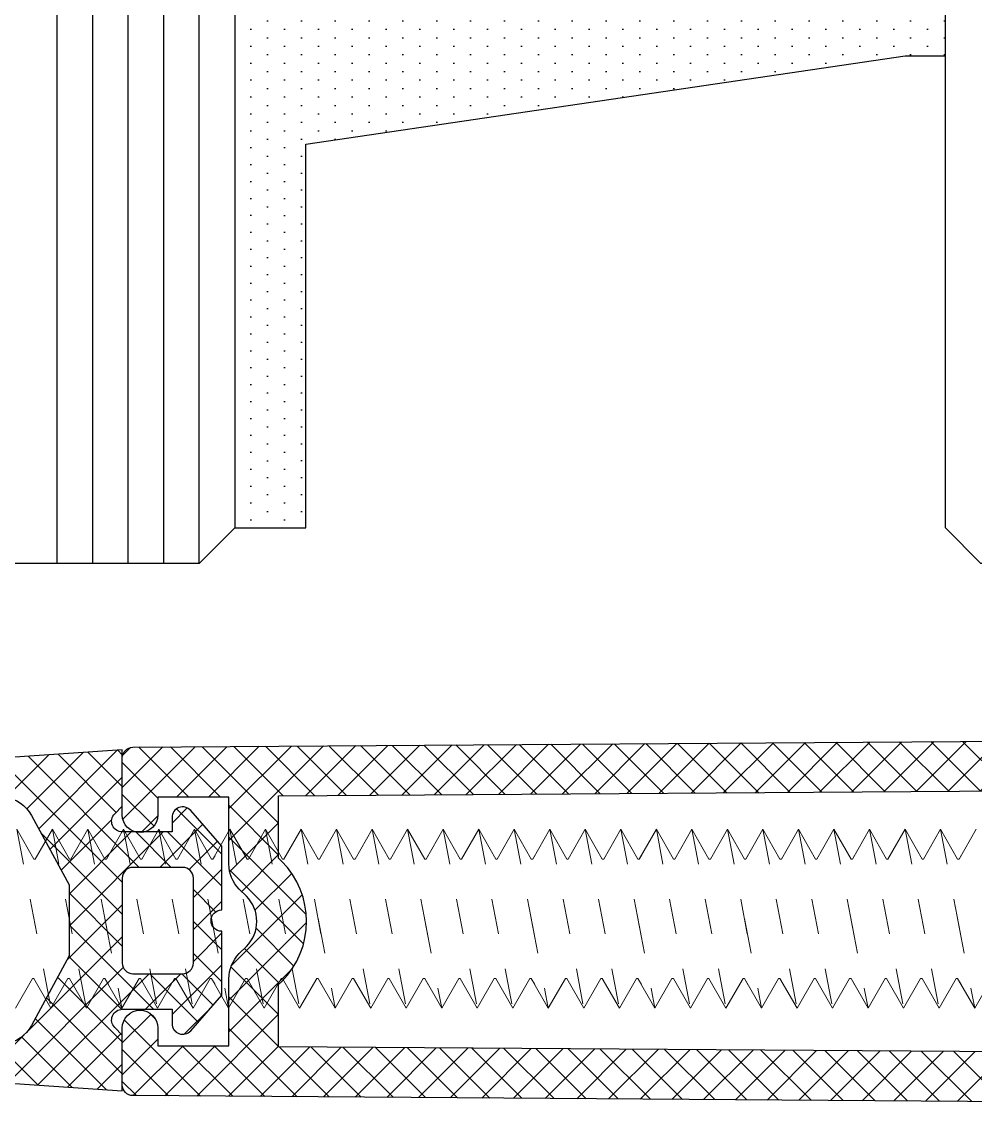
# Model space of a CAD drawing. Header units: inches. Extents: x -772 to 6765, y -813 to 4093.
# Drawn here: x -66.426 to -63.742, y 905.108 to 908.15 of the extents above; entities that cross this region are included whole.
import ezdxf

# ---------------------------------------------------------------- set-up
doc = ezdxf.new("R2010")
doc.units = ezdxf.units.IN
doc.header["$MEASUREMENT"] = 0
doc.linetypes.add('HIDDEN2', pattern=[0.1875, 0.125, -0.0625])
for name, color, linetype in [('aksoy_block', 7, 'Continuous'), ('aksoy_detaytarama', 252, 'Continuous'), ('aksoy_fitil', 1, 'Continuous'), ('aksoy_pvc', 245, 'Continuous'), ('aksoy_silikon', 1, 'Continuous'), ('H_FAC_Cam', 153, 'Continuous'), ('RI-DIMENSION', 6, 'Continuous')]:
    doc.layers.add(name, color=color, linetype=linetype)
doc.layers.add('aksoy_vida', color=8, linetype='Continuous', lineweight=0)

# ---------------------------------------------------------------- blocks, each defined once
blk = doc.blocks.new('RYN_0535472', base_point=(-3.157513, 0))
at = {"layer": 'aksoy_vida', "linetype": 'HIDDEN2', "ltscale": 0.2}
for p, q in [((10.36511000000019, 6.515207000000373), (11.32499999999982, 1.475864000000001)), ((10.84508800000003, 5.675317000000177), (10.36511000000019, 6.515207000000373)), ((11.36497999999983, 6.515207000000373), (10.88508300000012, 5.675317000000177)), ((11.36497999999983, 6.515207000000373), (12.32486999999992, 1.475864000000001)), ((11.84495699999979, 5.675317000000177), (11.36497999999983, 6.515207000000373)), ((12.36484999999993, 6.515207000000373), (11.88495199999988, 5.675317000000177)), ((12.36484999999993, 6.515207000000373), (12.94336999999996, 3.47801999999956)), ((12.8448269999999, 5.675317000000177), (12.36484999999993, 6.515207000000373)), ((13.36511000000019, 6.515207000000373), (12.88521300000002, 5.675317000000177)), ((13.36511000000019, 6.515207000000373), (14.32499999999982, 1.475864000000001)), ((13.84508800000003, 5.675317000000177), (13.36511000000019, 6.515207000000373)), ((14.36497999999983, 6.515207000000373), (13.88508300000012, 5.675317000000177)), ((14.36497999999983, 6.515207000000373), (15.32486999999992, 1.475864000000001)), ((14.84495699999979, 5.675317000000177), (14.36497999999983, 6.515207000000373)), ((15.36484999999993, 6.515207000000373), (14.88495199999988, 5.675317000000177)), ((15.36484999999993, 6.515207000000373), (15.94336999999996, 3.47801999999956)), ((15.8448269999999, 5.675317000000177), (15.36484999999993, 6.515207000000373)), ((16.36511000000019, 6.515207000000373), (15.88521300000002, 5.675317000000177)), ((16.36511000000019, 6.515207000000373), (17.32499999999982, 1.475864000000001)), ((16.84508800000003, 5.675317000000177), (16.36511000000019, 6.515207000000373)), ((17.36497999999983, 6.515207000000373), (16.88508300000012, 5.675317000000177)), ((17.36497999999983, 6.515207000000373), (18.32486999999992, 1.475864000000001)), ((17.84495699999979, 5.675317000000177), (17.36497999999983, 6.515207000000373)), ((18.36484999999993, 6.515207000000373), (17.88495199999988, 5.675317000000177)), ((18.36484999999993, 6.515207000000373), (18.94336999999996, 3.47801999999956)), ((18.8448269999999, 5.675317000000177), (18.36484999999993, 6.515207000000373)), ((19.36511000000019, 6.515207000000373), (18.88521300000002, 5.675317000000177)), ((19.36511000000019, 6.515207000000373), (20.32499999999982, 1.475864000000001)), ((19.84508800000003, 5.675317000000177), (19.36511000000019, 6.515207000000373)), ((20.36497999999983, 6.515207000000373), (19.88508300000012, 5.675317000000177)), ((20.36497999999983, 6.515207000000373), (21.32486999999992, 1.475864000000001)), ((20.84495699999979, 5.675317000000177), (20.36497999999983, 6.515207000000373)), ((21.36484999999993, 6.515207000000373), (20.88495199999988, 5.675317000000177)), ((21.36484999999993, 6.515207000000373), (21.94336999999996, 3.47801999999956)), ((21.8448269999999, 5.675317000000177), (21.36484999999993, 6.515207000000373)), ((22.36511000000019, 6.515207000000373), (21.88521300000002, 5.675317000000177)), ((22.36511000000019, 6.515207000000373), (23.32499999999982, 1.475864000000001)), ((22.84508800000003, 5.675317000000177), (22.36511000000019, 6.515207000000373)), ((23.36497999999983, 6.515207000000373), (22.88508300000012, 5.675317000000177)), ((23.36497999999983, 6.515207000000373), (24.32486999999992, 1.475864000000001)), ((23.84495699999979, 5.675317000000177), (23.36497999999983, 6.515207000000373)), ((24.36484999999993, 6.515207000000373), (23.88495199999988, 5.675317000000177)), ((24.36484999999993, 6.515207000000373), (24.94336999999996, 3.47801999999956)), ((24.8448269999999, 5.675317000000177), (24.36484999999993, 6.515207000000373)), ((25.36511000000019, 6.515207000000373), (24.88521300000002, 5.675317000000177)), ((25.36511000000019, 6.515207000000373), (26.32499999999982, 1.475864000000001)), ((25.84508800000003, 5.675317000000177), (25.36511000000019, 6.515207000000373)), ((26.36497999999983, 6.515207000000373), (25.88508300000012, 5.675317000000177)), ((26.36497999999983, 6.515207000000373), (27.32486999999992, 1.475864000000001)), ((26.84495699999979, 5.675317000000177), (26.36497999999983, 6.515207000000373)), ((27.36484999999993, 6.515207000000373), (26.88495199999988, 5.675317000000177)), ((27.36484999999993, 6.515207000000373), (27.94336999999996, 3.47801999999956)), ((27.8448269999999, 5.675317000000177), (27.36484999999993, 6.515207000000373)), ((28.36511000000019, 6.515207000000373), (27.88521300000002, 5.675317000000177)), ((28.36511000000019, 6.515207000000373), (29.32499999999982, 1.475864000000001)), ((28.84508800000003, 5.675317000000177), (28.36511000000019, 6.515207000000373)), ((29.36497999999983, 6.515207000000373), (28.88508300000012, 5.675317000000177)), ((29.36497999999983, 6.515207000000373), (30.32486999999992, 1.475864000000001)), ((29.84495699999979, 5.675317000000177), (29.36497999999983, 6.515207000000373)), ((30.36484999999993, 6.515207000000373), (29.88495199999988, 5.675317000000177)), ((30.36484999999993, 6.515207000000373), (30.94336999999996, 3.47801999999956)), ((30.8448269999999, 5.675317000000177), (30.36484999999993, 6.515207000000373)), ((31.36511000000019, 6.515207000000373), (30.88521300000002, 5.675317000000177)), ((31.36511000000019, 6.515207000000373), (32.32499999999982, 1.475864000000001)), ((31.84508800000003, 5.675317000000177), (31.36511000000019, 6.515207000000373)), ((32.36497999999983, 6.515207000000373), (31.88508300000012, 5.675317000000177)), ((32.36497999999983, 6.515207000000373), (33.32486999999992, 1.475864000000001)), ((32.84495699999979, 5.675317000000177), (32.36497999999983, 6.515207000000373)), ((33.36484999999993, 6.515207000000373), (32.88495199999988, 5.675317000000177)), ((33.36484999999993, 6.515207000000373), (33.94336999999996, 3.47801999999956)), ((33.8448269999999, 5.675317000000177), (33.36484999999993, 6.515207000000373)), ((34.36511000000019, 6.515207000000373), (33.88521300000002, 5.675317000000177)), ((34.36511000000019, 6.515207000000373), (35.32499999999982, 1.475864000000001)), ((34.84508800000003, 5.675317000000177), (34.36511000000019, 6.515207000000373)), ((35.36497999999983, 6.515207000000373), (34.88508300000012, 5.675317000000177)), ((35.36497999999983, 6.515207000000373), (36.32486999999992, 1.475864000000001)), ((35.84495699999979, 5.675317000000177), (35.36497999999983, 6.515207000000373)), ((36.36484999999993, 6.515207000000373), (35.88495199999988, 5.675317000000177)), ((36.36484999999993, 6.515207000000373), (36.94336999999996, 3.47801999999956)), ((36.8448269999999, 5.675317000000177), (36.36484999999993, 6.515207000000373)), ((37.36511000000019, 6.515207000000373), (36.88521300000002, 5.675317000000177)), ((10.88508300000012, 5.675317000000177), (10.84508800000003, 5.675317000000177)), ((11.88495199999988, 5.675317000000177), (11.84495699999979, 5.675317000000177)), ((12.84337000000005, 5.678549999999632), (12.84521799999993, 5.675317000000177)), ((12.88482199999999, 5.675317000000177), (12.8448269999999, 5.675317000000177)), ((12.88521300000002, 5.675317000000177), (12.84521799999993, 5.675317000000177)), ((12.88482199999999, 5.675317000000177), (12.94336999999996, 5.777785000000222)), ((13.88508300000012, 5.675317000000177), (13.84508800000003, 5.675317000000177)), ((14.88495199999988, 5.675317000000177), (14.84495699999979, 5.675317000000177)), ((15.84337000000005, 5.678549999999632), (15.84521799999993, 5.675317000000177)), ((15.88482199999999, 5.675317000000177), (15.8448269999999, 5.675317000000177)), ((15.88521300000002, 5.675317000000177), (15.84521799999993, 5.675317000000177)), ((15.88482199999999, 5.675317000000177), (15.94336999999996, 5.777785000000222)), ((16.88508300000012, 5.675317000000177), (16.84508800000003, 5.675317000000177)), ((17.88495199999988, 5.675317000000177), (17.84495699999979, 5.675317000000177)), ((18.84337000000005, 5.678549999999632), (18.84521799999993, 5.675317000000177)), ((18.88482199999999, 5.675317000000177), (18.8448269999999, 5.675317000000177)), ((18.88521300000002, 5.675317000000177), (18.84521799999993, 5.675317000000177)), ((18.88482199999999, 5.675317000000177), (18.94336999999996, 5.777785000000222)), ((19.88508300000012, 5.675317000000177), (19.84508800000003, 5.675317000000177)), ((20.88495199999988, 5.675317000000177), (20.84495699999979, 5.675317000000177)), ((21.84337000000005, 5.678549999999632), (21.84521799999993, 5.675317000000177)), ((21.88482199999999, 5.675317000000177), (21.8448269999999, 5.675317000000177)), ((21.88521300000002, 5.675317000000177), (21.84521799999993, 5.675317000000177)), ((21.88482199999999, 5.675317000000177), (21.94336999999996, 5.777785000000222)), ((22.88508300000012, 5.675317000000177), (22.84508800000003, 5.675317000000177)), ((23.88495199999988, 5.675317000000177), (23.84495699999979, 5.675317000000177)), ((24.84337000000005, 5.678549999999632), (24.84521799999993, 5.675317000000177)), ((24.88482199999999, 5.675317000000177), (24.8448269999999, 5.675317000000177)), ((24.88521300000002, 5.675317000000177), (24.84521799999993, 5.675317000000177)), ((24.88482199999999, 5.675317000000177), (24.94336999999996, 5.777785000000222)), ((25.88508300000012, 5.675317000000177), (25.84508800000003, 5.675317000000177)), ((26.88495199999988, 5.675317000000177), (26.84495699999979, 5.675317000000177)), ((27.84337000000005, 5.678549999999632), (27.84521799999993, 5.675317000000177)), ((27.88482199999999, 5.675317000000177), (27.8448269999999, 5.675317000000177)), ((27.88521300000002, 5.675317000000177), (27.84521799999993, 5.675317000000177)), ((27.88482199999999, 5.675317000000177), (27.94336999999996, 5.777785000000222)), ((28.88508300000012, 5.675317000000177), (28.84508800000003, 5.675317000000177)), ((29.88495199999988, 5.675317000000177), (29.84495699999979, 5.675317000000177)), ((30.84337000000005, 5.678549999999632), (30.84521799999993, 5.675317000000177)), ((30.88482199999999, 5.675317000000177), (30.8448269999999, 5.675317000000177)), ((30.88521300000002, 5.675317000000177), (30.84521799999993, 5.675317000000177)), ((30.88482199999999, 5.675317000000177), (30.94336999999996, 5.777785000000222)), ((31.88508300000012, 5.675317000000177), (31.84508800000003, 5.675317000000177)), ((32.88495199999988, 5.675317000000177), (32.84495699999979, 5.675317000000177)), ((33.84337000000005, 5.678549999999632), (33.84521799999993, 5.675317000000177)), ((33.88482199999999, 5.675317000000177), (33.8448269999999, 5.675317000000177)), ((33.88521300000002, 5.675317000000177), (33.84521799999993, 5.675317000000177)), ((33.88482199999999, 5.675317000000177), (33.94336999999996, 5.777785000000222)), ((34.88508300000012, 5.675317000000177), (34.84508800000003, 5.675317000000177)), ((35.88495199999988, 5.675317000000177), (35.84495699999979, 5.675317000000177)), ((36.84337000000005, 5.678549999999632), (36.84521799999993, 5.675317000000177)), ((36.88482199999999, 5.675317000000177), (36.8448269999999, 5.675317000000177)), ((36.88521300000002, 5.675317000000177), (36.84521799999993, 5.675317000000177)), ((36.88482199999999, 5.675317000000177), (36.94336999999996, 5.777785000000222)), ((12.84337000000005, 4.005065999999715), (13.32513100000006, 1.475864000000001)), ((15.84337000000005, 4.005065999999715), (16.32513100000006, 1.475864000000001)), ((18.84337000000005, 4.005065999999715), (19.32513100000006, 1.475864000000001)), ((21.84337000000005, 4.005065999999715), (22.32513100000006, 1.475864000000001)), ((24.84337000000005, 4.005065999999715), (25.32513100000006, 1.475864000000001)), ((27.84337000000005, 4.005065999999715), (28.32513100000006, 1.475864000000001)), ((30.84337000000005, 4.005065999999715), (31.32513100000006, 1.475864000000001)), ((33.84337000000005, 4.005065999999715), (34.32513100000006, 1.475864000000001)), ((36.84337000000005, 4.005065999999715), (37.32513100000006, 1.475864000000001)), ((10.80510800000002, 2.315754999999626), (10.32513100000006, 1.475864000000001)), ((10.80510800000002, 2.315754999999626), (10.84510300000011, 2.315754999999626)), ((11.32499999999982, 1.475864000000001), (10.84510300000011, 2.315754999999626)), ((11.80497800000012, 2.315754999999626), (11.32499999999982, 1.475864000000001)), ((11.80497800000012, 2.315754999999626), (11.84497199999987, 2.315754999999626)), ((12.32486999999992, 1.475864000000001), (11.84497199999987, 2.315754999999626)), ((12.80484699999988, 2.315754999999626), (12.32486999999992, 1.475864000000001)), ((12.80484699999988, 2.315754999999626), (12.84484199999997, 2.315754999999626)), ((12.84337000000005, 2.315754999999626), (12.84523300000001, 2.315754999999626)), ((12.84484199999997, 2.315754999999626), (12.94336999999996, 2.143315999999686)), ((13.32513100000006, 1.475864000000001), (12.84523300000001, 2.315754999999626)), ((13.80510800000002, 2.315754999999626), (13.32513100000006, 1.475864000000001)), ((13.80510800000002, 2.315754999999626), (13.84510300000011, 2.315754999999626)), ((14.32499999999982, 1.475864000000001), (13.84510300000011, 2.315754999999626)), ((14.80497800000012, 2.315754999999626), (14.32499999999982, 1.475864000000001)), ((14.80497800000012, 2.315754999999626), (14.84497199999987, 2.315754999999626)), ((15.32486999999992, 1.475864000000001), (14.84497199999987, 2.315754999999626)), ((15.80484699999988, 2.315754999999626), (15.32486999999992, 1.475864000000001)), ((15.80484699999988, 2.315754999999626), (15.84484199999997, 2.315754999999626)), ((15.84337000000005, 2.315754999999626), (15.84523300000001, 2.315754999999626)), ((15.84484199999997, 2.315754999999626), (15.94336999999996, 2.143315999999686)), ((16.32513100000006, 1.475864000000001), (15.84523300000001, 2.315754999999626)), ((16.80510800000002, 2.315754999999626), (16.32513100000006, 1.475864000000001)), ((16.80510800000002, 2.315754999999626), (16.84510300000011, 2.315754999999626)), ((17.32499999999982, 1.475864000000001), (16.84510300000011, 2.315754999999626)), ((17.80497800000012, 2.315754999999626), (17.32499999999982, 1.475864000000001)), ((17.80497800000012, 2.315754999999626), (17.84497199999987, 2.315754999999626)), ((18.32486999999992, 1.475864000000001), (17.84497199999987, 2.315754999999626)), ((18.80484699999988, 2.315754999999626), (18.32486999999992, 1.475864000000001)), ((18.80484699999988, 2.315754999999626), (18.84484199999997, 2.315754999999626)), ((18.84337000000005, 2.315754999999626), (18.84523300000001, 2.315754999999626)), ((18.84484199999997, 2.315754999999626), (18.94336999999996, 2.143315999999686)), ((19.32513100000006, 1.475864000000001), (18.84523300000001, 2.315754999999626)), ((19.80510800000002, 2.315754999999626), (19.32513100000006, 1.475864000000001)), ((19.80510800000002, 2.315754999999626), (19.84510300000011, 2.315754999999626)), ((20.32499999999982, 1.475864000000001), (19.84510300000011, 2.315754999999626)), ((20.80497800000012, 2.315754999999626), (20.32499999999982, 1.475864000000001)), ((20.80497800000012, 2.315754999999626), (20.84497199999987, 2.315754999999626)), ((21.32486999999992, 1.475864000000001), (20.84497199999987, 2.315754999999626)), ((21.80484699999988, 2.315754999999626), (21.32486999999992, 1.475864000000001)), ((21.80484699999988, 2.315754999999626), (21.84484199999997, 2.315754999999626)), ((21.84337000000005, 2.315754999999626), (21.84523300000001, 2.315754999999626)), ((21.84484199999997, 2.315754999999626), (21.94336999999996, 2.143315999999686)), ((22.32513100000006, 1.475864000000001), (21.84523300000001, 2.315754999999626)), ((22.80510800000002, 2.315754999999626), (22.32513100000006, 1.475864000000001)), ((22.80510800000002, 2.315754999999626), (22.84510300000011, 2.315754999999626)), ((23.32499999999982, 1.475864000000001), (22.84510300000011, 2.315754999999626)), ((23.80497800000012, 2.315754999999626), (23.32499999999982, 1.475864000000001)), ((23.80497800000012, 2.315754999999626), (23.84497199999987, 2.315754999999626)), ((24.32486999999992, 1.475864000000001), (23.84497199999987, 2.315754999999626)), ((24.80484699999988, 2.315754999999626), (24.32486999999992, 1.475864000000001)), ((24.80484699999988, 2.315754999999626), (24.84484199999997, 2.315754999999626)), ((24.84337000000005, 2.315754999999626), (24.84523300000001, 2.315754999999626)), ((24.84484199999997, 2.315754999999626), (24.94336999999996, 2.143315999999686)), ((25.32513100000006, 1.475864000000001), (24.84523300000001, 2.315754999999626)), ((25.80510800000002, 2.315754999999626), (25.32513100000006, 1.475864000000001)), ((25.80510800000002, 2.315754999999626), (25.84510300000011, 2.315754999999626)), ((26.32499999999982, 1.475864000000001), (25.84510300000011, 2.315754999999626)), ((26.80497800000012, 2.315754999999626), (26.32499999999982, 1.475864000000001)), ((26.80497800000012, 2.315754999999626), (26.84497199999987, 2.315754999999626)), ((27.32486999999992, 1.475864000000001), (26.84497199999987, 2.315754999999626)), ((27.80484699999988, 2.315754999999626), (27.32486999999992, 1.475864000000001)), ((27.80484699999988, 2.315754999999626), (27.84484199999997, 2.315754999999626)), ((27.84337000000005, 2.315754999999626), (27.84523300000001, 2.315754999999626)), ((27.84484199999997, 2.315754999999626), (27.94336999999996, 2.143315999999686)), ((28.32513100000006, 1.475864000000001), (27.84523300000001, 2.315754999999626)), ((28.80510800000002, 2.315754999999626), (28.32513100000006, 1.475864000000001)), ((28.80510800000002, 2.315754999999626), (28.84510300000011, 2.315754999999626)), ((29.32499999999982, 1.475864000000001), (28.84510300000011, 2.315754999999626)), ((29.80497800000012, 2.315754999999626), (29.32499999999982, 1.475864000000001)), ((29.80497800000012, 2.315754999999626), (29.84497199999987, 2.315754999999626)), ((30.32486999999992, 1.475864000000001), (29.84497199999987, 2.315754999999626)), ((30.80484699999988, 2.315754999999626), (30.32486999999992, 1.475864000000001)), ((30.80484699999988, 2.315754999999626), (30.84484199999997, 2.315754999999626)), ((30.84337000000005, 2.315754999999626), (30.84523300000001, 2.315754999999626)), ((30.84484199999997, 2.315754999999626), (30.94336999999996, 2.143315999999686)), ((31.32513100000006, 1.475864000000001), (30.84523300000001, 2.315754999999626)), ((31.80510800000002, 2.315754999999626), (31.32513100000006, 1.475864000000001)), ((31.80510800000002, 2.315754999999626), (31.84510300000011, 2.315754999999626)), ((32.32499999999982, 1.475864000000001), (31.84510300000011, 2.315754999999626)), ((32.80497800000012, 2.315754999999626), (32.32499999999982, 1.475864000000001)), ((32.80497800000012, 2.315754999999626), (32.84497199999987, 2.315754999999626)), ((33.32486999999992, 1.475864000000001), (32.84497199999987, 2.315754999999626)), ((33.80484699999988, 2.315754999999626), (33.32486999999992, 1.475864000000001)), ((33.80484699999988, 2.315754999999626), (33.84484199999997, 2.315754999999626)), ((33.84337000000005, 2.315754999999626), (33.84523300000001, 2.315754999999626)), ((33.84484199999997, 2.315754999999626), (33.94336999999996, 2.143315999999686)), ((34.32513100000006, 1.475864000000001), (33.84523300000001, 2.315754999999626)), ((34.80510800000002, 2.315754999999626), (34.32513100000006, 1.475864000000001)), ((34.80510800000002, 2.315754999999626), (34.84510300000011, 2.315754999999626)), ((35.32499999999982, 1.475864000000001), (34.84510300000011, 2.315754999999626)), ((35.80497800000012, 2.315754999999626), (35.32499999999982, 1.475864000000001)), ((35.80497800000012, 2.315754999999626), (35.84497199999987, 2.315754999999626)), ((36.32486999999992, 1.475864000000001), (35.84497199999987, 2.315754999999626)), ((36.80484699999988, 2.315754999999626), (36.32486999999992, 1.475864000000001)), ((36.80484699999988, 2.315754999999626), (36.84484199999997, 2.315754999999626)), ((36.84337000000005, 2.315754999999626), (36.84523300000001, 2.315754999999626)), ((36.84484199999997, 2.315754999999626), (36.94336999999996, 2.143315999999686)), ((37.32513100000006, 1.475864000000001), (36.84523300000001, 2.315754999999626)), ((37.80510800000002, 2.315754999999626), (37.32513100000006, 1.475864000000001))]:
    blk.add_line(p, q, dxfattribs=at)
blk = doc.blocks.new('0340074b')
at = {"layer": 'aksoy_detaytarama'}
h = blk.add_hatch(dxfattribs=at)
h.set_pattern_fill('ANSI37', color=256, scale=0.2, angle=2.544443745170813e-14)
h.set_pattern_definition([(45.00000000000003, (-295273.4043328992, 750792.3872998242), (-0.4490128060534578, 0.4490128060534575), []), (135, (-295273.4043328992, 750792.3872998242), (-0.4490128060534575, -0.4490128060534578), [])])
edge = h.paths.add_edge_path()
edge.add_line((4.094015585375018, -0.4901000000536442), (4.094015585375018, -0.4932000000262633))
edge.add_line((4.094015585375018, -0.4932000000262633), (2.751015585381538, -0.498299999977462))
edge.add_arc((2.749999033127045, -0.1983182740369533), 0.2999834483379584, 179.9965097324942, 270.19415826317163, ccw=False)
edge.add_line((2.450015585345682, -0.1983000000473112), (2.450015585345682, 2.900600000051782))
edge.add_arc((2.450014095601418, 3.000600000028498), 0.09999999998781361, 270.0008535605887, 449.9991464394113)
edge.add_line((2.450015585345682, 3.100600000005215), (2.450015585345682, 5.900600000051782))
edge.add_arc((2.450014095601418, 6.000600000028498), 0.09999999998781361, 270.0008535605887, 449.9991464394113)
edge.add_line((2.450015585345682, 6.100600000005215), (2.450015585345682, 9.000600000028498))
edge.add_line((2.450015585345682, 9.000600000028498), (1.489015585393645, 10.98529999994207))
edge.add_arc((1.558539224788547e-05, 10.40147761623884), 1.599365366549207, 21.40966153358984, 158.5903384664102)
edge.add_line((-1.488984414609149, 10.98529999994207), (-2.449984414619394, 9.000600000028498))
edge.add_line((-2.449984414619394, 9.000600000028498), (-2.449984414619394, 6.100600000005215))
edge.add_arc((-2.449982924875073, 6.000600000028498), 0.09999999998781361, 90.00085356062124, 269.9991464393788)
edge.add_line((-2.449984414619394, 5.900600000051782), (-2.449984414619394, 3.100600000005215))
edge.add_arc((-2.449982924875073, 3.000600000028498), 0.09999999998781361, 90.00085356062124, 269.9991464393788)
edge.add_line((-2.449984414619394, 2.900600000051782), (-2.449984414619394, -0.1994000000413507))
edge.add_arc((-2.749989993635162, -0.1993944209557317), 0.3000055790676448, 270.0010654959331, 359.99893449295, ccw=False)
edge.add_line((-2.749984414607752, -0.4993999999715015), (-4.09398441464873, -0.4938000000547618))
edge.add_arc((-4.593991375746374, -0.4919234357433311), 0.5000104825298316, 359.7849655733303, 540.4785945401944)
edge.add_line((-5.09398441464873, -0.4960999999893829), (-4.903984414646402, -27.9035000000149))
edge.add_arc((-4.603910348003448, -27.89939790541696), 0.3001021037109375, 180.7832001985667, 269.9858591236064)
edge.add_line((-4.603984414658044, -28.19949999998789), (-2.999984414607752, -28.19949999998789))
edge.add_arc((-2.999991863329143, -27.69949999998789), 0.5000000000554834, 270.0008535605969, 449.9991464394031)
edge.add_line((-2.999984414607752, -27.19949999998789), (-3.499984414607752, -27.19949999998789))
edge.add_line((-3.499984414607752, -27.19949999998789), (-3.499984414607752, -25.19949999998789))
edge.add_line((-3.499984414607752, -25.19949999998789), (-1.613984414609149, -25.19949999998789))
edge.add_arc((-1.614080427599635, -24.19978368183715), 0.9997163227613011, 270.0055027001325, 315.0153874085563)
edge.add_line((-0.9069844146142714, -24.90650000004098), (-0.7069844146026298, -24.70649999997113))
edge.add_arc((1.558539224788547e-05, -25.41350184577013), 0.9998502937719969, 45.00007479253742, 134.9999252074626, ccw=False)
edge.add_line((0.7070155853871256, -24.70649999997113), (0.9070155853405595, -24.90650000004098))
edge.add_arc((1.614293963065495, -24.19934364132208), 1.000156397406822, 224.9950572664339, 269.9840526282139)
edge.add_line((1.614015585393645, -25.19949999998789), (3.500015585392248, -25.19949999998789))
edge.add_line((3.500015585392248, -25.19949999998789), (3.500015585392248, -27.19949999998789))
edge.add_line((3.500015585392248, -27.19949999998789), (3.000015585392248, -27.19949999998789))
edge.add_arc((3.000023034113639, -27.69949999998789), 0.5000000000554834, 90.00085356059685, 269.9991464394031)
edge.add_line((3.000015585392248, -28.19949999998789), (4.604015585384332, -28.19949999998789))
edge.add_arc((4.603941518729775, -27.899397905417), 0.3001021037108972, 270.0141408763861, 359.2167998014406)
edge.add_line((4.90401558537269, -27.9035000000149), (5.094015585375018, -0.5023999999975786))
edge.add_arc((4.594032417188908, -0.4948815598657459), 0.5000396938358359, 359.1384861520956, 539.4521087517384)
edge = h.paths.add_edge_path(flags=16)
edge.add_line((3.684015585342422, -1.899399999994785), (3.416015585360583, -1.899399999994785))
edge.add_arc((3.415486957619724, -0.8985364405956486), 1.000863699002215, 225.0199233782996, 270.03026200263156, ccw=False)
edge.add_line((2.708015585376415, -1.606499999994412), (0.7070155853871256, 0.394800000009127))
edge.add_arc((1.558539224788547e-05, -0.312074294379329), 0.9997601052552231, 44.99490591156601, 135.005094088434)
edge.add_line((-0.7069844146026298, 0.394800000009127), (-2.707984414650127, -1.606499999994412))
edge.add_arc((-3.415810948159736, -0.8976779422121233), 1.001722072802106, 269.99007818915163, 314.95973642991726, ccw=False)
edge.add_line((-3.415984414634295, -1.899399999994785), (-3.683984414616134, -1.899399999994785))
edge.add_line((-3.683984414616134, -1.899399999994785), (-3.531984414614271, -23.79949999996461))
edge.add_line((-3.531984414614271, -23.79949999996461), (-1.779984414635692, -23.79949999996461))
edge.add_line((-1.779984414635692, -23.79949999996461), (-1.696984414651524, -23.71649999998044))
edge.add_arc((1.558536314405501e-05, -25.41351098803193), 2.399928185095811, 45.000185493841116, 134.9998145061589, ccw=False)
edge.add_line((1.697015585377812, -23.71649999998044), (1.78001558536198, -23.79949999996461))
edge.add_line((1.78001558536198, -23.79949999996461), (3.532015585340559, -23.79949999996461))
edge.add_line((3.532015585340559, -23.79949999996461), (3.684015585342422, -1.899399999994785))
edge = h.paths.add_edge_path(flags=16)
edge.add_line((1.13801558536943, 0.8127000000094995), (1.131015585386194, 0.8190999999642372))
edge.add_arc((-0.0002861052729088136, -0.3180006217622338), 1.604007898739552, 45.1464702933244, 135.1767487580895)
edge.add_arc((-1.350062239730211, 1.02477618365773), 0.2999221758464343, 179.9954502307714, 315.00022172964486, ccw=False)
edge.add_line((-1.649984414631035, 1.024800000013784), (-1.649984414631035, 9.276100000017323))
edge.add_line((-1.649984414631035, 9.276100000017323), (-0.9309844146482646, 10.76599999994505))
edge.add_arc((1.558536314405501e-05, 10.40058732342756), 1.000143701765361, 21.4297500799064, 158.5702499200936, ccw=False)
edge.add_line((0.9310155853745528, 10.76599999994505), (1.650015585357323, 9.276300000026822))
edge.add_line((1.650015585357323, 9.276300000026822), (1.650015585357323, 1.024800000013784))
edge.add_arc((1.350121729049155, 1.024707823830105), 0.2998938704739278, -135.0132825450247, 0.017610584608519275, ccw=False)
at = {"layer": 'aksoy_pvc'}
for points in [[(4.094015585375018, -0.4901000000536442), (4.094015585375018, -0.4932000000262633), (2.751015585381538, -0.498299999977462, -0.4152242932855605), (2.450015585345682, -0.1983000000473112), (2.450015585345682, 2.900600000051782, 0.9999851026683273), (2.450015585345682, 3.100600000005215), (2.450015585345682, 5.900600000051782, 0.9999851026683273), (2.450015585345682, 6.100600000005215), (2.450015585345682, 9.000600000028498), (1.489015585393645, 10.98529999994207, 0.6820302101041146), (-1.488984414609149, 10.98529999994207), (-2.449984414619394, 9.000600000028498), (-2.449984414619394, 6.100600000005215, 0.9999851026677592), (-2.449984414619394, 5.900600000051782), (-2.449984414619394, 3.100600000005215, 0.9999851026677592), (-2.449984414619394, 2.900600000051782), (-2.449984414619394, -0.1994000000413507, -0.4142026688321668), (-2.749984414607752, -0.4993999999715015), (-4.09398441464873, -0.4938000000547618, 1.006071448572338), (-5.09398441464873, -0.4960999999893829), (-4.903984414646402, -27.9035000000149, 0.4101434427636704), (-4.603984414658044, -28.19949999998789), (-2.999984414607752, -28.19949999998789, 0.9999851026681852), (-2.999984414607752, -27.19949999998789), (-3.499984414607752, -27.19949999998789), (-3.499984414607752, -25.19949999998789), (-1.613984414609149, -25.19949999998789, 0.1989572044354291), (-0.9069844146142714, -24.90650000004098), (-0.7069844146026298, -24.70649999997113, -0.4142127977017254), (0.7070155853871256, -24.70649999997113), (0.9070155853405595, -24.90650000004098, 0.1988624512252445), (1.614015585393645, -25.19949999998789), (3.500015585392248, -25.19949999998789), (3.500015585392248, -27.19949999998789), (3.000015585392248, -27.19949999998789, 0.9999851026681852), (3.000015585392248, -28.19949999998789), (4.604015585384332, -28.19949999998789, 0.4101434427637463), (4.90401558537269, -27.9035000000149), (5.094015585375018, -0.5023999999975786, 1.00274062556966)], [(1.13801558536943, 0.8127000000094995), (1.131015585386194, 0.8190999999642372, 0.4143683528736994), (-1.137984414643142, 0.8127000000094995, -0.6682087531004673), (-1.649984414631035, 1.024800000013784), (-1.649984414631035, 9.276100000017323), (-0.9309844146482646, 10.76599999994505, -0.681773389087102), (0.9310155853745528, 10.76599999994505), (1.650015585357323, 9.276300000026822), (1.650015585357323, 1.024800000013784, -0.6683736338912595)], [(3.684015585342422, -1.899399999994785), (3.416015585360583, -1.899399999994785, -0.1989592634173096), (2.708015585376415, -1.606499999994412), (0.7070155853871256, 0.394800000009127, 0.4142656447933367), (-0.7069844146026298, 0.394800000009127), (-2.707984414650127, -1.606499999994412, -0.1987747419076953), (-3.415984414634295, -1.899399999994785), (-3.683984414616134, -1.899399999994785), (-3.531984414614271, -23.79949999996461), (-1.779984414635692, -23.79949999996461), (-1.696984414651524, -23.71649999998044, -0.4142116659035042), (1.697015585377812, -23.71649999998044), (1.78001558536198, -23.79949999996461), (3.532015585340559, -23.79949999996461)]]:
    blk.add_lwpolyline(points, format="xyb", close=True, dxfattribs=at)
blk = doc.blocks.new('0340074')
blk.add_blockref('0340074b', (0, 0))
blk = doc.blocks.new('*U237')
at = {"rotation": 90}
blk.add_blockref('0340074', (-4.700575431115794e-07, 0.001226262369073083), dxfattribs=at)
blk = doc.blocks.new('080.9523.04')
at = {"layer": 'aksoy_detaytarama'}
h = blk.add_hatch(dxfattribs=at)
h.set_pattern_fill('ANSI37', color=256, scale=0.2)
h.set_pattern_definition([(45, (-298349.782996207, 752810.2140048017), (-0.4490128060534576, 0.4490128060534577), []), (135, (-298349.782996207, 752810.2140048017), (-0.4490128060534577, -0.4490128060534576), [])])
edge = h.paths.add_edge_path(flags=16)
edge.add_line((-3035.014721516927, 1989.104396975716), (-3035.212345478998, 1987.610443248414))
edge.add_line((-3035.212345478998, 1987.610443248414), (-3034.873999885225, 1986.350996250054))
edge.add_arc((-3033.9082425373, 1986.610443248433), 1.00000000001936, 195.0372515238492, 270.0000000005471)
edge.add_line((-3033.908242537291, 1985.610443248414), (-3029.174708571343, 1985.610443248414))
edge.add_arc((-3029.174708571334, 1986.610443248433), 1.000000000019327, 269.9999999994528, 344.9627484761508)
edge.add_line((-3028.208951223409, 1986.350996250054), (-3027.870605629636, 1987.610443248414))
edge.add_line((-3027.870605629636, 1987.610443248414), (-3028.068229591707, 1989.104396975716))
edge.add_arc((-3029.059593436328, 1988.973256869228), 0.9999999999756285, 7.535479666251189, 61.61997934421099)
edge.add_line((-3028.584275994333, 1989.85307124129), (-3030.541475554346, 1990.910443248344))
edge.add_line((-3030.541475554346, 1990.910443248344), (-3032.541475554346, 1990.910443248344))
edge.add_line((-3032.541475554346, 1990.910443248344), (-3034.498675114359, 1989.85307124129))
edge.add_arc((-3034.023357672335, 1988.973256869285), 0.9999999999391727, 118.3800206588104, 172.4645203367718)
edge = h.paths.add_edge_path(flags=16)
edge.add_arc((-3032.741469975301, 1994.110437669299), 0.3000055790967407, 90.0010654903731, 179.9989344873936, ccw=False)
edge.add_line((-3032.7414755543, 1994.410443248344), (-3030.347475554328, 1994.410443248344))
edge.add_arc((-3030.347481133356, 1994.110437669328), 0.3000055790676353, 0.00106550704822439, 89.99893450406847, ccw=False)
edge.add_line((-3030.04747555434, 1994.110443248414), (-3030.04747555434, 1992.71044324839))
edge.add_arc((-3030.347481133414, 1992.710448827418), 0.3000055791258429, 270.00106550704794, 359.99893450406864, ccw=False)
edge.add_line((-3030.347475554328, 1992.410443248344), (-3032.7414755543, 1992.410443248344))
edge.add_arc((-3032.741469975243, 1992.710448827447), 0.3000055791549473, 180.0010655014895, 269.9989344985105, ccw=False)
edge.add_line((-3033.041475554346, 1992.71044324839), (-3033.041475554346, 1994.110443248414))
edge = h.paths.add_edge_path()
edge.add_arc((-3028.751569150588, 1992.410481355487), 0.2999064061304411, 180.0072801994899, 315.0074960126618)
edge.add_line((-3028.539475554309, 1992.198443248402), (-3028.32747555431, 1992.410443248344))
edge.add_line((-3028.32747555431, 1992.410443248344), (-3026.7414755543, 1992.410443248344))
edge.add_line((-3026.7414755543, 1992.410443248344), (-3027.341475554334, 1983.610443248414))
edge.add_line((-3027.341475554334, 1983.610443248414), (-3030.541475554346, 1983.610443248414))
edge.add_line((-3030.541475554346, 1983.610443248414), (-3031.541475554346, 1983.910443248344))
edge.add_line((-3031.541475554346, 1983.910443248344), (-3032.541475554346, 1983.610443248414))
edge.add_line((-3032.541475554346, 1983.610443248414), (-3035.7414755543, 1983.610443248414))
edge.add_line((-3035.7414755543, 1983.610443248414), (-3036.341475554334, 1992.410443248344))
edge.add_line((-3036.341475554334, 1992.410443248344), (-3034.766475554323, 1992.410443248344))
edge.add_line((-3034.766475554323, 1992.410443248344), (-3034.554475554323, 1992.198443248402))
edge.add_arc((-3034.341736132372, 1992.410335590535), 0.3002605973260553, 224.8857032415604, 360.0205432823053)
edge.add_line((-3034.041475554346, 1992.410443248344), (-3034.041475554346, 1993.810443248367))
edge.add_line((-3034.041475554346, 1993.810443248367), (-3034.446475554316, 1993.810443248367))
edge.add_arc((-3034.446562390615, 1994.110676720677), 0.3002334848683359, 131.23869854212, 270.0165716143044, ccw=False)
edge.add_line((-3034.644475554349, 1994.336443248438), (-3033.646475554327, 1995.21044324839))
edge.add_line((-3033.646475554327, 1995.21044324839), (-3031.846475554339, 1995.21044324839))
edge.add_arc((-3031.546475554322, 1995.21044324839), 0.3000000000174623, 180, 360)
edge.add_line((-3031.246475554304, 1995.21044324839), (-3029.446475554316, 1995.21044324839))
edge.add_line((-3029.446475554316, 1995.21044324839), (-3028.449475554342, 1994.336443248438))
edge.add_arc((-3028.646511593636, 1994.110347430414), 0.2999041842129735, -89.99311479999233, 48.92878079808008, ccw=False)
edge.add_line((-3028.646475554327, 1993.810443248367), (-3029.048475554329, 1993.810443248367))
edge.add_line((-3029.048475554329, 1993.810443248367), (-3029.051475554297, 1992.410443248344))
at = {"layer": 'aksoy_fitil'}
for points in [[(-3029.051475554297, 1992.410443248344, 0.6681799999999566), (-3028.539475554309, 1992.198443248402), (-3028.32747555431, 1992.410443248344), (-3026.7414755543, 1992.410443248344), (-3027.341475554334, 1983.610443248414), (-3030.541475554346, 1983.610443248414), (-3031.541475554346, 1983.910443248344), (-3032.541475554346, 1983.610443248414), (-3035.7414755543, 1983.610443248414), (-3036.341475554334, 1992.410443248344), (-3034.766475554323, 1992.410443248344), (-3034.554475554323, 1992.198443248402, 0.6690300000000134), (-3034.041475554346, 1992.410443248344), (-3034.041475554346, 1993.810443248367), (-3034.446475554316, 1993.810443248367, -0.692289999999979), (-3034.644475554349, 1994.336443248438), (-3033.646475554327, 1995.21044324839), (-3031.846475554339, 1995.21044324839, 0.9999999999999999), (-3031.246475554304, 1995.21044324839), (-3029.446475554316, 1995.21044324839), (-3028.449475554342, 1994.336443248438, -0.6932199999999717), (-3028.646475554327, 1993.810443248367), (-3029.048475554329, 1993.810443248367)], [(-3033.041475554346, 1994.110443248414, -0.4142026688322137), (-3032.7414755543, 1994.410443248344), (-3030.347475554328, 1994.410443248344, -0.4142026688322413), (-3030.04747555434, 1994.110443248414), (-3030.04747555434, 1992.71044324839, -0.4142026688321581), (-3030.347475554328, 1992.410443248344), (-3032.7414755543, 1992.410443248344, -0.4142026688322691), (-3033.041475554346, 1992.71044324839)], [(-3035.014721516927, 1989.104396975716), (-3035.212345478998, 1987.610443248414), (-3034.873999885225, 1986.350996250054, 0.3392729990264364), (-3033.908242537291, 1985.610443248414), (-3029.174708571343, 1985.610443248414, 0.3392729990264388), (-3028.208951223409, 1986.350996250054), (-3027.870605629636, 1987.610443248414), (-3028.068229591707, 1989.104396975716, 0.2404687440435338), (-3028.584275994333, 1989.85307124129), (-3030.541475554346, 1990.910443248344), (-3032.541475554346, 1990.910443248344), (-3034.498675114359, 1989.85307124129, 0.2404687440435342)]]:
    blk.add_lwpolyline(points, format="xyb", close=True, dxfattribs=at)
blk = doc.blocks.new('*U238')
at = {"layer": 'RI-DIMENSION'}
blk.add_blockref('080.9523.04', (3031.546475554323, -1995.210443248397), dxfattribs=at)
blk = doc.blocks.new('c1(8 20 12) silikon')
at = {"layer": 'aksoy_detaytarama'}
h = blk.add_hatch(dxfattribs=at)
h.set_pattern_fill('DOTS', color=256, scale=0.3)
h.set_pattern_definition([(0, (-3382.415465525104, -5313.159109061882), (0.238125, 0.47625), [0, -0.47625])])
h.paths.add_polyline_path([(-45.17120356632313, -13.04971671334351), (-45.17120356632313, -11.04971671334351), (-34.36650080037452, -11.04971671334351), (-31.88768288643132, 5.822495017462643), (-31.88768288643132, 6.950283286656486), (-25.88768288643132, 6.950283286656486), (-25.88768288643132, -13.04971671334351)])
for p, q in [((-46.17120356632313, -14.04971671334351), (103.8287964336778, -14.04971671334351)), ((-46.17120356632313, -15.04971671334351), (103.8287964336778, -15.04971671334351)), ((-46.17120356632313, -16.04971671334351), (103.8287964336778, -16.0497167133426)), ((-46.17120356632313, -17.04971671334351), (103.8287964336778, -17.04971671334351)), ((-46.17120356632313, -18.04971671334351), (103.8287964336778, -18.0497167133426))]:
    blk.add_line(p, q, dxfattribs=at)
at = {"layer": 'aksoy_silikon'}
blk.add_lwpolyline([(-45.17120356632313, -13.04971671334351), (-45.17120356632313, -11.04971671334351), (-34.36650080037452, -11.04971671334351), (-31.88768288643132, 5.822495017462643), (-31.88768288643132, 6.950283286656486), (-25.88768288643132, 6.950283286656486), (-25.88768288643132, -13.04971671334351)], close=True, dxfattribs=at)
at = {"layer": 'H_FAC_Cam'}
for points in [[(103.8287964336769, 12.95028328665649), (-45.17120356632313, 12.95028328665649), (-46.17120356632313, 11.95028328665649), (-46.17120356632313, 7.950283286656486), (-45.17120356632313, 6.950283286656486), (103.8287964336769, 6.950283286656486)], [(103.8287964336769, -13.04971671334351), (-45.17120356632313, -13.04971671334351), (-46.17120356632313, -14.04971671334351), (-46.17120356632313, -20.04971671334351), (-45.17120356632313, -21.04971671334351), (103.8287964336769, -21.04971671334351)]]:
    blk.add_lwpolyline(points, dxfattribs=at)
blk = doc.blocks.new('dt-p117')
at = {"layer": 'aksoy_block', "rotation": 90}
blk.add_blockref('RYN_0535472', (3.997122999979183, -203.3606781556737), dxfattribs=at)
blk.add_blockref('RYN_0535472', (3.997122999979183, -203.3606781556737), dxfattribs=at)
at = {"layer": 'aksoy_block', "extrusion": (0, 0, -1), "zscale": -1, "rotation": 270}
blk.add_blockref('*U237', (-0.07793979742564261, -158.6697988027008), dxfattribs=at)
at = {"layer": 'aksoy_block', "xscale": -1}
blk.add_blockref('c1(8 20 12) silikon', (-56.17120356624946, -170.6534484425792), dxfattribs=at)
at = {"layer": 'aksoy_block', "extrusion": (0, 0, -1), "zscale": -1}
blk.add_blockref('*U238', (-0.05436690058559179, -184.0692983326735), dxfattribs=at)

msp = doc.modelspace()

# ---------------------------------------------------------------- block references
at = {"layer": 'aksoy_block', "xscale": 0.1, "yscale": 0.1, "zscale": 0.1, "rotation": 270}
msp.add_blockref('dt-p117', (-47.45604486004595, 905.6249434500887), dxfattribs=at)

doc.saveas('drawing.dxf')
